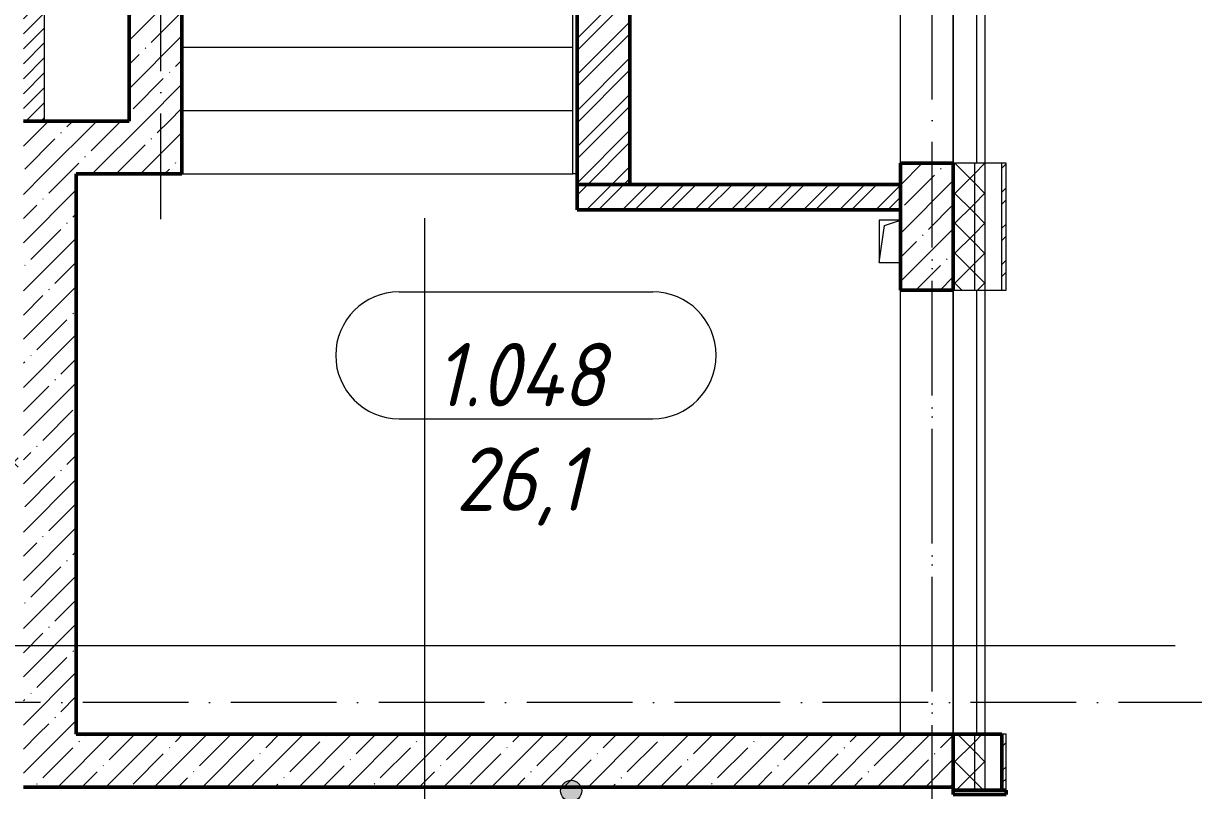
# Model space of a CAD drawing. Header units: millimetres. Extents: x -401725 to 250493, y 305116 to 802890.
# Drawn here: x -79665 to -74128, y 505831 to 509459 of the extents above; entities that cross this region are included whole.
import ezdxf

# ---------------------------------------------------------------- set-up
doc = ezdxf.new("R2010")
doc.units = ezdxf.units.MM
doc.linetypes.add('50_200_ШТРИХ_1Т_ш5_п1_п1_', pattern=[700, 500, -100, 0, -100])
for name, color, linetype, lineweight, true_color in [('A-AREA-IDEN-1', 7, 'Continuous', 9, 0x000000), ('A-WALL-____-PATT-3', 9, 'Continuous', 9, 0x808080), ('G-____-____-SYMB-1', 9, 'Continuous', 9, 0x808080)]:
    doc.layers.add(name, color=color, linetype=linetype, lineweight=lineweight, true_color=true_color)
for name, color, linetype, lineweight in [('A-DETL-GENF-OTLN', 7, 'Continuous', 9), ('A-FLOR-____-OTLN', 7, 'Continuous', 9), ('A-GENM-____-OTLN', 7, 'Continuous', 9), ('A-WALL-____-MCUT', 7, 'Continuous', 13), ('A-WALL-____-MCUT-1', 7, 'Continuous', 9), ('A-WALL-____-MCUT-2', 7, 'Continuous', 50), ('A-WALL-____-MCUT-3', 7, 'Continuous', 9), ('A-WALL-____-OTLN', 7, 'Continuous', 9), ('A-WALL-____-PATT-1', 7, 'Continuous', 9), ('A-WALL-FNSH-MCUT-1', 7, 'Continuous', 9), ('G-____-____-TEXT', 7, 'Continuous', 9), ('S-GRID-____-OTLN-1', 7, '50_200_ШТРИХ_1Т_ш5_п1_п1_', 9), ('S-STRS-____-OTLN-1', 7, 'Continuous', 9)]:
    doc.layers.add(name, color=color, linetype=linetype, lineweight=lineweight)
doc.styles.add('ISOCPEUR_I', font='isocpeui.ttf', dxfattribs={"width": 0.9, "height": 2.5})
pattern_1 = [(45, (-176515.07, 459015.94), (-114.04925, 114.04925), []), (45, (-176401.02, 459015.94), (-114.04925, 114.04925), [201.612, -40.322, 3.353, -36.97])]
pattern_2 = [(45, (-176515.07, 459015.94), (-70.71068, 70.71068), []), (135, (-176515.07, 459015.94), (-70.71068, -70.71068), [])]
pattern_3 = [(45, (-176515.07, 459015.94), (-85.53659, 85.53659), []), (45, (-176458.04, 459015.94), (-85.53659, 85.53659), [])]

# ---------------------------------------------------------------- blocks, each defined once
blk = doc.blocks.new('Стены 13 - Стены 4-31812941-АР1_План отверстий 1 этажа в осях 1-64_А-ГГ')
at = {"layer": 'A-WALL-____-MCUT-2'}
for p, q in [((-1843.5, 41030.2), (-1843.5, 41010.2)), ((-1593.5, 41030.2), (-1843.5, 41030.2)), ((-1843.5, 41010.2), (-1593.5, 41010.2)), ((-1593.5, 41010.2), (-1593.5, 41030.2))]:
    blk.add_line(p, q, dxfattribs=at)
blk = doc.blocks.new('DET_L_Линия разрыва - М100-27490010-АР1_План отверстий 1 этажа в осях 1-64_А-ГГ')
at = {"layer": 'A-DETL-GENF-OTLN'}
blk.add_line((14100, 0), (0, 0), dxfattribs=at)
blk = doc.blocks.new('AR_Отверстие прямоугольное _в плите_ - AR_Отверстие прямоугольное _в плите_-V225-АР1_План отверстий 1 этажа в осях 1-64_Ю-ЯЯ')
at = {"layer": 'A-GENM-____-OTLN'}
for p, q in [((50, 100), (-50, 100)), ((-50, 100), (-50, -100)), ((-50, -100), (-25, 75)), ((-25, 75), (50, 100)), ((-50, -100), (50, -100))]:
    blk.add_line(p, q, dxfattribs=at)
blk = doc.blocks.new('Стены 13 - Стены 4-31812941-АР1_План отверстий 1 этажа в осях 1-64_Ю-ЯЯ')
at = {"layer": 'A-WALL-____-MCUT'}
for p, q in [((-1843.5, 41030.2), (-1843.5, 41010.2)), ((-1593.5, 41030.2), (-1843.5, 41030.2)), ((-1843.5, 41010.2), (-1593.5, 41010.2)), ((-1593.5, 41010.2), (-1593.5, 41030.2))]:
    blk.add_line(p, q, dxfattribs=at)
blk = doc.blocks.new('AAR_СКБ_Марка_помещения_1_5 ммп - Номер _ Площадь-27962135-АИ_План этажа_Стены_1')
at = {"layer": 'A-AREA-IDEN-1'}
for p, q in [((-2.987, 3), (3.013, 3)), ((-2.987, 0), (3.013, 0))]:
    blk.add_line(p, q, dxfattribs=at)
for centre, start, end in [((-2.987, 1.5), 90, 270), ((3.013, 1.5), 270, 90)]:
    blk.add_arc(centre, 1.5, start, end, dxfattribs=at)

msp = doc.modelspace()

# ---------------------------------------------------------------- hatches: boundary and pattern name
at = {"layer": 'A-WALL-____-PATT-1'}
h = msp.add_hatch(dxfattribs=at)
h.set_pattern_fill('FP_1', color=256, style=0, pattern_type=2)
h.set_pattern_definition(pattern_2)
h.paths.add_polyline_path([(-75115.0675, 505831.983), (-75115.0675, 506096.983), (-75165.0675, 506096.983), (-75165.0675, 505831.983)], flags=0)
h.paths.add_polyline_path([(-75115.0675, 508196.983), (-75115.0675, 508796.983), (-75165.0675, 508796.983), (-75165.0675, 508196.983)], flags=0)
h.paths.add_polyline_path([(-75165.0675, 510196.983), (-75115.0675, 510196.983), (-75115.0675, 514796.983), (-75165.0675, 514796.983), (-75165.0675, 513010.8287)], flags=0)
h.paths.add_polyline_path([(-75165.0675, 516596.983), (-75115.0675, 516596.983), (-75115.0675, 517796.983), (-75165.0675, 517796.983), (-75165.0675, 517047.0414)], flags=0)
h.paths.add_polyline_path([(-75115.0675, 519596.983), (-75115.0675, 520796.983), (-75165.0675, 520796.983), (-75165.0675, 519596.983)], flags=0)
h.paths.add_polyline_path([(-75115.0675, 522596.983), (-75115.0675, 523796.983), (-75165.0675, 523796.983), (-75165.0675, 522596.983)], flags=0)
h.paths.add_polyline_path([(-75165.0675, 525596.983), (-75115.0675, 525596.983), (-75115.0675, 526746.983), (-75165.0675, 526746.983), (-75165.0675, 525926.7096)], flags=0)
h.paths.add_polyline_path([(-75115.0675, 528496.983), (-75115.0675, 529746.983), (-75165.0675, 529746.983), (-75165.0675, 528496.983)], flags=0)
h.paths.add_polyline_path([(-75115.0675, 531546.983), (-75115.0675, 532746.983), (-75165.0675, 532746.983), (-75165.0675, 531546.983)], flags=0)
h.paths.add_polyline_path([(-75165.0675, 534546.983), (-75115.0675, 534546.983), (-75115.0675, 535746.983), (-75165.0675, 535746.983), (-75165.0675, 535613.6202)], flags=0)
h.paths.add_polyline_path([(-75165.0675, 537546.983), (-75115.0675, 537546.983), (-75115.0675, 544846.983), (-75165.0675, 544846.983), (-75165.0675, 538035.3479)], flags=0)
h = msp.add_hatch(dxfattribs=at)
h.set_pattern_fill('FP_1', color=256, style=0, pattern_type=2)
h.set_pattern_definition(pattern_2)
h.paths.add_polyline_path([(-75165.0675, 505831.983), (-75165.0675, 506096.983), (-75265.0675, 506096.983), (-75265.0675, 505831.983)], flags=0)
h.paths.add_polyline_path([(-75165.0675, 508196.983), (-75165.0675, 508796.983), (-75265.0675, 508796.983), (-75265.0675, 508196.983)], flags=0)
h.paths.add_polyline_path([(-75165.0675, 510196.983), (-75165.0675, 514796.983), (-75259.0675, 514796.983), (-75259.0675, 514721.983), (-75265.0675, 514721.983), (-75265.0675, 510196.983)], flags=0)
h.paths.add_polyline_path([(-75165.0675, 516596.983), (-75165.0675, 517796.983), (-75259.0675, 517796.983), (-75259.0675, 517721.983), (-75265.0675, 517721.983), (-75265.0675, 516671.983), (-75259.0675, 516671.983), (-75259.0675, 516596.983)], flags=0)
h.paths.add_polyline_path([(-75165.0675, 519596.983), (-75165.0675, 520796.983), (-75259.0675, 520796.983), (-75259.0675, 520721.983), (-75265.0675, 520721.983), (-75265.0675, 519671.983), (-75259.0675, 519671.983), (-75259.0675, 519596.983)], flags=0)
h.paths.add_polyline_path([(-75259.0675, 522596.983), (-75165.0675, 522596.983), (-75165.0675, 523796.983), (-75259.0675, 523796.983), (-75259.0675, 523721.983), (-75265.0675, 523721.983), (-75265.0675, 522671.983), (-75259.0675, 522671.983), (-75259.0675, 522602.983)], flags=0)
h.paths.add_polyline_path([(-75165.0675, 525596.983), (-75165.0675, 526746.983), (-75259.0675, 526746.983), (-75259.0675, 526671.983), (-75265.0675, 526671.983), (-75265.0675, 525671.983), (-75259.0675, 525671.983), (-75259.0675, 525596.983)], flags=0)
h.paths.add_polyline_path([(-75259.0675, 528496.983), (-75165.0675, 528496.983), (-75165.0675, 529746.983), (-75259.0675, 529746.983), (-75259.0675, 529671.983), (-75265.0675, 529671.983), (-75265.0675, 528571.983), (-75259.0675, 528571.983), (-75259.0675, 528502.983)], flags=0)
h.paths.add_polyline_path([(-75259.0675, 531546.983), (-75165.0675, 531546.983), (-75165.0675, 532746.983), (-75265.0675, 532746.983), (-75265.0675, 531621.983), (-75259.0675, 531621.983), (-75259.0675, 531552.983)], flags=0)
h.paths.add_polyline_path([(-75259.0675, 534546.983), (-75165.0675, 534546.983), (-75165.0675, 535746.983), (-75259.0675, 535746.983), (-75259.0675, 535671.983), (-75265.0675, 535671.983), (-75265.0675, 534621.983), (-75259.0675, 534621.983), (-75259.0675, 534552.983)], flags=0)
h.paths.add_polyline_path([(-75165.0675, 537546.983), (-75165.0675, 544796.983), (-75265.0675, 544796.983), (-75265.0675, 537621.983), (-75259.0675, 537621.983), (-75259.0675, 537546.983)], flags=0)
h = msp.add_hatch(dxfattribs=at)
h.set_pattern_fill('FP_3', color=256, style=0, pattern_type=2)
h.set_pattern_definition(pattern_3)
h.paths.add_polyline_path([(-75015.0675, 505831.983), (-75015.0675, 506096.983), (-75035.0675, 506096.983), (-75035.0675, 505831.983)], flags=0)
h.paths.add_polyline_path([(-75015.0675, 508196.983), (-75015.0675, 508796.983), (-75035.0675, 508796.983), (-75035.0675, 508196.983)], flags=0)
h.paths.add_polyline_path([(-75015.0675, 510196.983), (-75015.0675, 514796.983), (-75035.0675, 514796.983), (-75035.0675, 510196.983)], flags=0)
h.paths.add_polyline_path([(-75035.0675, 516596.983), (-75015.0675, 516596.983), (-75015.0675, 517798.483), (-75035.0675, 517798.483), (-75035.0675, 517047.0414)], flags=0)
h.paths.add_polyline_path([(-75015.0675, 519596.983), (-75015.0675, 520796.983), (-75035.0675, 520796.983), (-75035.0675, 519596.983)], flags=0)
h.paths.add_polyline_path([(-75015.0675, 522596.983), (-75015.0675, 523796.983), (-75035.0675, 523796.983), (-75035.0675, 522596.983)], flags=0)
h.paths.add_polyline_path([(-75015.0675, 525596.983), (-75015.0675, 526746.983), (-75035.0675, 526746.983), (-75035.0675, 525596.983)], flags=0)
h = msp.add_hatch(dxfattribs=at)
h.set_pattern_fill('FP_13', color=256, style=0, pattern_type=2)
h.set_pattern_definition(pattern_1)
h.paths.add_polyline_path([(-75265.0675, 508196.983), (-75265.0675, 508796.983), (-75515.0675, 508796.983), (-75515.0675, 508196.983)], flags=0)
h.paths.add_polyline_path([(-75265.0675, 510196.983), (-75265.0675, 514196.983), (-75515.0675, 514196.983), (-75515.0675, 510196.983)], flags=0)
h = msp.add_hatch(dxfattribs=at)
h.set_pattern_fill('FP_13', color=256, style=0, pattern_type=2)
h.set_pattern_definition(pattern_1)
h.paths.add_polyline_path([(-78915.0675, 508996.983), (-78915.0675, 513296.983), (-79165.0675, 513296.983), (-79165.0675, 508996.983)], flags=0)
h = msp.add_hatch(dxfattribs=at)
h.set_pattern_fill('FP_3', color=256, style=0, pattern_type=2)
h.set_pattern_definition(pattern_3)
h.paths.add_polyline_path([(-76795.0675, 508696.983), (-76795.0675, 512210.048), (-77045.0675, 512210.048), (-77045.0675, 508696.983)], flags=0)
h = msp.add_hatch(dxfattribs=at)
h.set_pattern_fill('FP_5', color=256, style=0, pattern_type=2)
h.set_pattern_definition([(45, (-176515.067, 459015.94), (-35.35534, 35.35534), [])])
h.paths.add_polyline_path([(-79565.0675, 508996.983), (-79565.0675, 511896.983), (-79665.0675, 511896.983), (-79665.0675, 508996.983)], flags=0)
h = msp.add_hatch(dxfattribs=at)
h.set_pattern_fill('FP_13', color=256, style=0, pattern_type=2)
h.set_pattern_definition(pattern_1)
h.paths.add_polyline_path([(-79415.0675, 508746.983), (-78915.0675, 508746.983), (-78915.0675, 508996.983), (-79665.0675, 508996.983), (-79665.0675, 508746.983)], flags=0)
h = msp.add_hatch(dxfattribs=at)
h.set_pattern_fill('FP_13', color=256, style=0, pattern_type=2)
h.set_pattern_definition(pattern_1)
h.paths.add_polyline_path([(-79415.0675, 506096.983), (-79415.0675, 508746.983), (-79665.0675, 508746.983), (-79665.0675, 506096.983)], flags=0)
h = msp.add_hatch(dxfattribs=at)
h.set_pattern_fill('FP_3', color=256, style=0, pattern_type=2)
h.set_pattern_definition(pattern_3)
h.paths.add_polyline_path([(-75515.0675, 508576.983), (-75515.0675, 508696.983), (-77045.0675, 508696.983), (-77045.0675, 508576.983)], flags=0)
h = msp.add_hatch(dxfattribs=at)
h.set_pattern_fill('FP_27', color=256, style=0, pattern_type=2)
h.set_pattern_definition(pattern_1)
h.paths.add_polyline_path([(-79415.0675, 506096.983), (-79415.0675, 506517.1216), (-79665.0675, 506517.1216), (-79665.0675, 506096.983)], flags=0)
h = msp.add_hatch(dxfattribs=at)
h.set_pattern_fill('FP_27', color=256, style=0, pattern_type=2)
h.set_pattern_definition(pattern_1)
h.paths.add_polyline_path([(-75265.0675, 505846.983), (-75265.0675, 506096.983), (-79665.0675, 506096.983), (-79665.0675, 505846.983), (-75784.5532, 505846.983)], flags=0)
h = msp.add_hatch(dxfattribs=at)
h.set_pattern_fill('FP_13', color=256, style=0, pattern_type=2)
h.set_pattern_definition(pattern_1)
h.paths.add_polyline_path([(-75265.0675, 505846.983), (-75265.0675, 506096.983), (-79665.0675, 506096.983), (-79665.0675, 505846.983), (-75782.9382, 505846.983)], flags=0)
h = msp.add_hatch(dxfattribs=at)
h.set_pattern_fill('FP_1', color=256, style=0, pattern_type=2)
h.set_pattern_definition(pattern_2)
h.paths.add_polyline_path([(-75165.0675, 505831.983), (-75165.0675, 506096.983), (-75265.0675, 506096.983), (-75265.0675, 505831.983)], flags=0)
h = msp.add_hatch(dxfattribs=at)
h.set_pattern_fill('FP_1', color=256, style=0, pattern_type=2)
h.set_pattern_definition(pattern_2)
h.paths.add_polyline_path([(-75115.0675, 505831.983), (-75115.0675, 506096.983), (-75165.0675, 506096.983), (-75165.0675, 505831.983)], flags=0)
h = msp.add_hatch(dxfattribs=at)
h.set_pattern_fill('FP_3', color=256, style=0, pattern_type=2)
h.set_pattern_definition(pattern_3)
h.paths.add_polyline_path([(-75015.0675, 505831.983), (-75015.0675, 506096.983), (-75035.0675, 506096.983), (-75035.0675, 505831.983)], flags=0)
at = {"layer": 'A-WALL-____-PATT-3'}
h = msp.add_hatch(dxfattribs=at)
h.set_pattern_fill('FP_7', color=256, style=0, pattern_type=2)
h.set_pattern_definition([(45, (-176515.067, 459015.94), (-35.35534, 35.35534), []), (135, (-176515.067, 459015.94), (-35.35534, -35.35534), [])])
h.paths.add_polyline_path([(-81085.4402, 507359.483), (-79665.0675, 507359.483), (-79665.0675, 507404.483), (-83207.5675, 507404.483), (-83207.5675, 507359.483), (-83195.0675, 507359.483)], flags=0)
at = {"layer": 'G-____-____-TEXT'}
h = msp.add_hatch(color=256, dxfattribs=at)
edge = h.paths.add_edge_path(flags=0)
edge.add_arc((-77073.0077, 505829.2796), 50, 0, 360)
h = msp.add_hatch(color=256, dxfattribs=at)
edge = h.paths.add_edge_path(flags=0)
edge.add_arc((-77073.0077, 505829.2796), 50, 0, 360)

# ---------------------------------------------------------------- linework, layer by layer
at = {"layer": 'A-FLOR-____-OTLN'}
msp.add_line((-77045.0675, 508746.983), (-77065.0675, 508746.983), dxfattribs=at)
at = {"layer": 'A-WALL-____-MCUT'}
for p, q in [((-75035.0675, 508796.983), (-75265.0675, 508796.983)), ((-75035.0675, 508196.983), (-75035.0675, 508796.983)), ((-75265.0675, 508196.983), (-75035.0675, 508196.983)), ((-75035.0675, 506096.983), (-75265.0675, 506096.983)), ((-75035.0675, 505831.983), (-75035.0675, 506096.983)), ((-75265.0675, 505846.983), (-75265.0675, 505831.983)), ((-75265.0675, 505831.983), (-75035.0675, 505831.983))]:
    msp.add_line(p, q, dxfattribs=at)
at = {"layer": 'A-WALL-____-MCUT-1'}
for p, q in [((-75165.0675, 508796.983), (-75165.0675, 508196.983)), ((-75115.0675, 508796.983), (-75115.0675, 508196.983)), ((-79415.0675, 506096.983), (-79415.0675, 506517.1216)), ((-75265.0675, 506096.983), (-79415.0675, 506096.983)), ((-75265.0675, 505846.983), (-75265.0675, 506096.983)), ((-75165.0675, 506096.983), (-75165.0675, 505831.983)), ((-75115.0675, 506096.983), (-75115.0675, 505831.983)), ((-79665.0675, 505846.983), (-75265.0675, 505846.983))]:
    msp.add_line(p, q, dxfattribs=at)
at = {"layer": 'A-WALL-____-MCUT-2'}
for p, q in [((-79165.0675, 514446.983), (-79165.0675, 508996.983)), ((-78915.0675, 508746.983), (-78915.0675, 514196.983)), ((-77045.0675, 512210.048), (-77045.0675, 508576.983)), ((-76795.0675, 508696.983), (-76795.0675, 512210.048)), ((-79165.0675, 508996.983), (-79665.0675, 508996.983)), ((-75515.0675, 508796.983), (-75515.0675, 508196.983)), ((-75265.0675, 508796.983), (-75515.0675, 508796.983)), ((-75265.0675, 508796.983), (-75265.0675, 508196.983)), ((-79415.0675, 506096.983), (-79415.0675, 508746.983)), ((-79415.0675, 508746.983), (-78915.0675, 508746.983)), ((-77045.0675, 508696.983), (-75515.0675, 508696.983)), ((-77045.0675, 508576.983), (-75515.0675, 508576.983)), ((-75515.0675, 508196.983), (-75265.0675, 508196.983)), ((-75265.0675, 506096.983), (-79415.0675, 506096.983)), ((-75035.0675, 506096.983), (-75265.0675, 506096.983)), ((-75265.0675, 505846.983), (-75265.0675, 506096.983)), ((-75035.0675, 505831.983), (-75035.0675, 506096.983)), ((-79665.0675, 505846.983), (-75265.0675, 505846.983)), ((-75265.0675, 505846.983), (-75265.0675, 505831.983)), ((-75265.0675, 505831.983), (-75035.0675, 505831.983))]:
    msp.add_line(p, q, dxfattribs=at)
at = {"layer": 'A-WALL-____-MCUT-3'}
for p, q in [((-75165.0675, 506096.983), (-75165.0675, 505831.983)), ((-75115.0675, 506096.983), (-75115.0675, 505831.983))]:
    msp.add_line(p, q, dxfattribs=at)
at = {"layer": 'A-WALL-____-OTLN'}
for p, q in [((-75515.0675, 508796.983), (-75515.0675, 510196.983)), ((-75265.0675, 508796.983), (-75265.0675, 510196.983)), ((-75265.0675, 510196.983), (-75265.0675, 508796.983)), ((-75155.0675, 510196.983), (-75155.0675, 508796.983)), ((-75115.0675, 510194.983), (-75115.0675, 508796.983)), ((-75515.0675, 506096.983), (-75515.0675, 508196.983)), ((-75265.0675, 506096.983), (-75265.0675, 508196.983)), ((-75265.0675, 508196.983), (-75265.0675, 506096.983)), ((-75155.0675, 508196.983), (-75155.0675, 506096.983)), ((-75115.0675, 508196.983), (-75115.0675, 506096.983)), ((-75515.0675, 506096.983), (-75515.0675, 506517.1216)), ((-75265.0675, 506517.1216), (-75265.0675, 506096.983)), ((-75155.0675, 506517.1216), (-75155.0675, 506096.983)), ((-75115.0675, 506517.1216), (-75115.0675, 506096.983)), ((-75265.0675, 506096.983), (-75265.0675, 506096.983))]:
    msp.add_line(p, q, dxfattribs=at)
at = {"layer": 'A-WALL-FNSH-MCUT-1'}
for p, q in [((-79565.0675, 508996.983), (-79565.0675, 511896.983)), ((-75015.0675, 508796.983), (-75035.0675, 508796.983)), ((-75015.0675, 508196.983), (-75015.0675, 508796.983)), ((-75035.0675, 508196.983), (-75015.0675, 508196.983)), ((-75015.0675, 506096.983), (-75035.0675, 506096.983)), ((-75015.0675, 506096.983), (-75035.0675, 506096.983)), ((-75015.0675, 505831.983), (-75015.0675, 506096.983)), ((-75015.0675, 505831.983), (-75015.0675, 506096.983)), ((-75035.0675, 505831.983), (-75015.0675, 505831.983)), ((-75035.0675, 505831.983), (-75015.0675, 505831.983))]:
    msp.add_line(p, q, dxfattribs=at)
at = {"layer": 'G-____-____-SYMB-1'}
msp.add_line((-77766.8674, 508538.1148), (-77766.8674, 504422.2671), dxfattribs=at)
at = {"layer": 'G-____-____-TEXT'}
msp.add_circle((-77073.0077, 505829.2796), 50, dxfattribs=at)
msp.add_circle((-77073.0077, 505829.2796), 50, dxfattribs=at)
at = {"layer": 'S-GRID-____-OTLN-1'}
for p, q in [((-79015.0675, 508532.6233), (-79015.0675, 549908.7924)), ((-75365.0675, 498597.5699), (-75365.0675, 549908.7924)), ((-75365.0675, 454533.3346), (-75365.0675, 508896.9006)), ((-75365.0675, 454533.3346), (-75365.0675, 508896.9006)), ((-72582.9526, 506246.983), (-83493.8031, 506246.983)), ((-72582.9526, 506246.983), (-83493.8031, 506246.983))]:
    msp.add_line(p, q, dxfattribs=at)
at = {"layer": 'S-STRS-____-OTLN-1'}
for p, q in [((-77065.0675, 509346.983), (-77065.0675, 509646.983)), ((-78915.0675, 509346.983), (-77065.0675, 509346.983)), ((-78915.0675, 509346.983), (-77065.0675, 509346.983)), ((-77065.0675, 509046.983), (-77065.0675, 509346.983)), ((-78915.0675, 509046.983), (-77065.0675, 509046.983)), ((-78915.0675, 509046.983), (-77065.0675, 509046.983)), ((-77065.0675, 508746.983), (-77065.0675, 509046.983)), ((-78915.0675, 508746.983), (-77065.0675, 508746.983)), ((-78915.0675, 508746.983), (-77065.0675, 508746.983))]:
    msp.add_line(p, q, dxfattribs=at)

# ---------------------------------------------------------------- block references
at = {"layer": 'A-AREA-IDEN-1', "xscale": 199.9999999999999, "yscale": 199.9999999999999, "zscale": 199.9999999999999}
msp.add_blockref('AAR_СКБ_Марка_помещения_1_5 ммп - Номер _ Площадь-27962135-АИ_План этажа_Стены_1', (-77289.9241, 507589.2155), dxfattribs=at)
at = {"layer": 'A-DETL-GENF-OTLN', "rotation": 180}
msp.add_blockref('DET_L_Линия разрыва - М100-27490010-АР1_План отверстий 1 этажа в осях 1-64_А-ГГ', (-74215.0675, 506517.1216), dxfattribs=at)
at = {"layer": 'A-GENM-____-OTLN'}
msp.add_blockref('AR_Отверстие прямоугольное _в плите_ - AR_Отверстие прямоугольное _в плите_-V225-АР1_План отверстий 1 этажа в осях 1-64_Ю-ЯЯ', (-75565.0675, 508428.5788), dxfattribs=at)
at = {"layer": 'A-WALL-____-OTLN'}
for name in ['Стены 13 - Стены 4-31812941-АР1_План отверстий 1 этажа в осях 1-64_А-ГГ', 'Стены 13 - Стены 4-31812941-АР1_План отверстий 1 этажа в осях 1-64_Ю-ЯЯ']:
    msp.add_blockref(name, (-73421.5557, 464801.7409), dxfattribs=at)

# ---------------------------------------------------------------- texts
at = {"layer": 'A-AREA-IDEN-1', "char_height": 300, "attachment_point": 8, "line_spacing_factor": 1.139951, "style": 'ISOCPEUR_I'}
for s, insert, width in [('\\pxqc,t8.46667,16.93333,25.4,33.86667,42.33333,50.8,59.26667,67.73333,76.2,84.66667,93.13333,101.6,110.06667,118.53333,127,135.46667,143.93333,152.4,160.86667,169.33333,177.8,186.26667,194.73333,203.2,211.66667,220.13333,228.6,237.06667,245.53333,254,262.46667,270.93333;{1.048}', (-77315.3532, 507647.5453), 940), ('\\pxqc,t8.46667,16.93333,25.4,33.86667,42.33333,50.8,59.26667,67.73333,76.2,84.66667,93.13333,101.6,110.06667,118.53333,127,135.46667,143.93333,152.4,160.86667,169.33333,177.8,186.26667,194.73333,203.2,211.66667,220.13333,228.6,237.06667,245.53333,254,262.46667,270.93333;{26,1}', (-77315.3532, 507083.5973), 702)]:
    msp.add_mtext(s, dxfattribs=dict(at, insert=insert, width=width))

doc.saveas('drawing.dxf')
